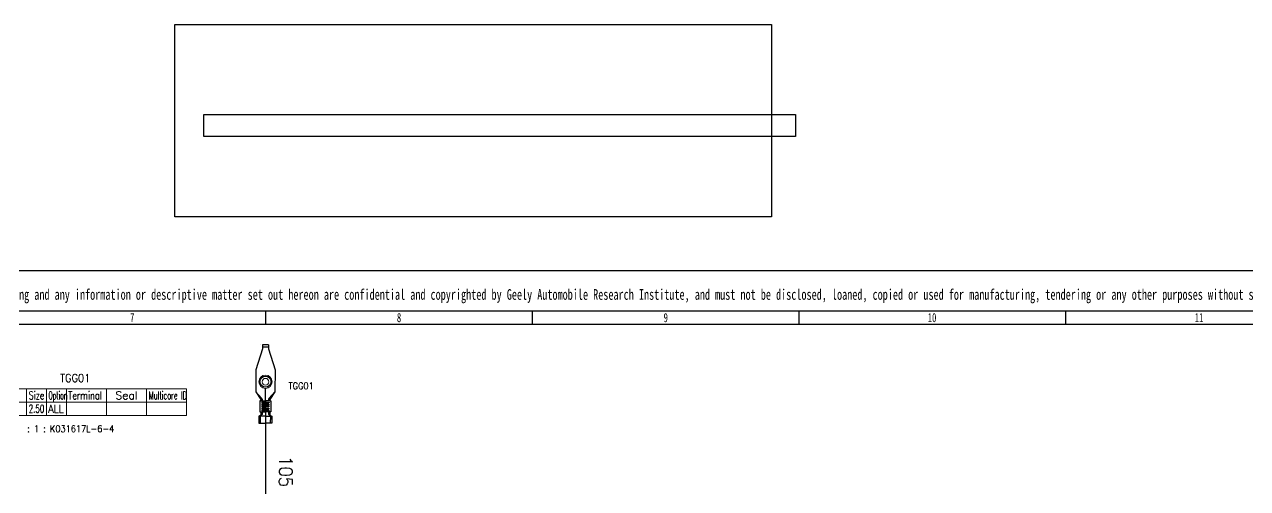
# Model space of a CAD drawing. Header units: inches. Extents: x 47316 to 59086, y 3141 to 11743.
# Drawn here: x 50892.5 to 51351, y 5073.1 to 5247.1 of the extents above; entities that cross this region are included whole.
import ezdxf

# ---------------------------------------------------------------- set-up
doc = ezdxf.new("R2010")
doc.units = ezdxf.units.IN
doc.header["$MEASUREMENT"] = 0
doc.layers.add('_BLACK_HOLE', color=7, linetype='Continuous')
doc.styles.add('MtX_@FangSong_GB2312', font='')
doc.styles.add('MtX_SimSun', font='')
doc.styles.get("Standard").update_dxf_attribs({"font": ''})
doc.styles.get('MtX_@FangSong_GB2312').set_extended_font_data('@FangSong_GB2312')
doc.styles.get('MtX_SimSun').set_extended_font_data('SimSun')
doc.styles.get('Standard').set_extended_font_data('SimSun')
doc.linetypes.add('_VH_UNTAPED', pattern='A,0.0001,[17,VeSys.shx,S=0.1,R=0,X=0,Y=0],-0.4', length=0.4001)

msp = doc.modelspace()

# ---------------------------------------------------------------- linework, layer by layer
at = {"color": 1, "lineweight": -3}
for p, q in [((50948.84, 5175.01), (50948.84, 5247.12)), ((50948.84, 5247.12), (51172.59, 5247.12)), ((51172.59, 5247.12), (51172.59, 5175.01)), ((50959.73, 5213.38), (51181.55, 5213.38)), ((50959.73, 5205.09), (50959.73, 5213.38)), ((51181.55, 5213.38), (51181.55, 5205.09)), ((51181.55, 5205.09), (50959.73, 5205.09)), ((51172.59, 5175.01), (50948.84, 5175.01))]:
    msp.add_line(p, q, dxfattribs=at)
at = {"color": 1, "lineweight": 30}
for p, q in [((50981.08, 5126.9), (50981.08, 5126.9)), ((50984.13, 5126.9), (50984.13, 5126.9))]:
    msp.add_line(p, q, dxfattribs=at)
at = {"color": 0, "lineweight": -3}
for p, q in [((50983.93, 5126.93), (50981.78, 5126.93)), ((50981.78, 5126.93), (50981.78, 5126.17)), ((50983.93, 5126.92), (50983.93, 5126.17)), ((50981.78, 5125.45), (50979.17, 5117.62)), ((50981.78, 5126.17), (50983.93, 5126.17)), ((50981.78, 5126.17), (50981.78, 5125.45)), ((50983.93, 5126.17), (50983.92, 5125.45)), ((50983.92, 5125.45), (50986.49, 5117.6)), ((50979.17, 5117.62), (50979.26, 5109.34)), ((50986.49, 5117.6), (50986.35, 5109.32)), ((50979.26, 5109.34), (50981.06, 5106.46)), ((50979.26, 5109.34), (50981.51, 5106.82)), ((50986.35, 5109.32), (50984.08, 5106.82)), ((50986.35, 5109.32), (50984.53, 5106.45)), ((50981.06, 5105.92), (50980.7, 5105.92)), ((50980.7, 5105.92), (50980.7, 5105.47)), ((50980.7, 5105.47), (50980.7, 5101.78)), ((50981.06, 5106.46), (50981.6, 5106.46)), ((50981.06, 5106.46), (50981.06, 5105.92)), ((50981.06, 5105.92), (50982.86, 5105.92)), ((50982.86, 5105.47), (50981.42, 5105.47)), ((50981.42, 5105.47), (50981.42, 5105.11)), ((50981.42, 5105.11), (50982.86, 5105.11)), ((50982.86, 5104.75), (50981.42, 5104.75)), ((50981.42, 5104.75), (50981.42, 5104.39)), ((50981.42, 5104.39), (50982.86, 5104.39)), ((50982.86, 5104.03), (50981.42, 5104.03)), ((50981.42, 5104.03), (50981.42, 5103.67)), ((50981.42, 5103.67), (50982.86, 5103.67)), ((50981.51, 5106.82), (50981.6, 5106.46)), ((50981.6, 5106.46), (50981.6, 5105.92)), ((50984.16, 5105.11), (50982.72, 5105.11)), ((50982.72, 5104.75), (50984.16, 5104.75)), ((50984.16, 5104.39), (50982.72, 5104.39)), ((50982.72, 5104.03), (50984.16, 5104.03)), ((50984.16, 5103.67), (50982.72, 5103.67)), ((50984.53, 5105.91), (50982.73, 5105.92)), ((50982.73, 5105.47), (50984.17, 5105.47)), ((50982.86, 5105.92), (50982.86, 5105.47)), ((50984.08, 5106.82), (50983.99, 5106.46)), ((50984.53, 5106.45), (50983.99, 5106.46)), ((50983.99, 5106.46), (50983.99, 5105.92)), ((50984.17, 5105.47), (50984.16, 5105.11)), ((50984.16, 5104.75), (50984.16, 5104.39)), ((50984.16, 5104.03), (50984.16, 5103.67)), ((50984.53, 5106.45), (50984.53, 5105.91)), ((50984.53, 5105.91), (50984.89, 5105.91)), ((50984.89, 5105.46), (50984.87, 5101.77)), ((50984.89, 5105.91), (50984.89, 5105.46)), ((50981.6, 5100.88), (50980.34, 5100.16)), ((50980.34, 5100.16), (50980.34, 5097.55)), ((50982.77, 5100.16), (50980.34, 5100.16)), ((50980.7, 5101.78), (50981.6, 5101.78)), ((50980.88, 5100.16), (50980.88, 5097.55)), ((50981.06, 5101.78), (50981.08, 5100.58)), ((50982.86, 5103.22), (50981.42, 5103.22)), ((50981.42, 5103.22), (50981.42, 5102.86)), ((50981.42, 5102.86), (50982.86, 5102.86)), ((50982.86, 5102.5), (50981.42, 5102.5)), ((50981.42, 5102.5), (50981.42, 5102.14)), ((50981.42, 5102.14), (50982.86, 5102.14)), ((50981.6, 5101.78), (50981.6, 5100.88)), ((50981.6, 5101.78), (50982.86, 5101.78)), ((50982.71, 5103.22), (50984.15, 5103.22)), ((50984.15, 5102.86), (50982.71, 5102.86)), ((50982.71, 5102.5), (50984.15, 5102.5)), ((50984.15, 5102.14), (50982.71, 5102.14)), ((50983.97, 5101.78), (50982.71, 5101.78)), ((50982.79, 5100.16), (50985.22, 5100.15)), ((50983.97, 5101.78), (50983.96, 5100.88)), ((50983.96, 5100.88), (50985.22, 5100.15)), ((50984.87, 5101.77), (50983.97, 5101.78)), ((50984.15, 5103.22), (50984.15, 5102.86)), ((50984.15, 5102.5), (50984.15, 5102.14)), ((50984.51, 5101.77), (50984.48, 5100.57)), ((50984.68, 5100.15), (50984.66, 5097.54)), ((50985.22, 5100.15), (50985.2, 5097.54)), ((50980.34, 5097.55), (50982.77, 5097.55)), ((50985.2, 5097.54), (50982.77, 5097.55))]:
    msp.add_line(p, q, dxfattribs=at)
at = {"color": 102, "linetype": 'Continuous', "lineweight": 15}
for p, q in [((50870.79, 5110.5), (50953.29, 5110.5)), ((50870.79, 5105.5), (50953.29, 5105.5)), ((50893.29, 5100.5), (50893.29, 5105.5)), ((50900.79, 5100.5), (50900.79, 5105.5)), ((50908.29, 5100.5), (50908.29, 5105.5)), ((50923.29, 5100.5), (50923.29, 5105.5)), ((50938.29, 5100.5), (50938.29, 5105.5))]:
    msp.add_line(p, q, dxfattribs=at)
at = {"color": 7, "linetype": 'Continuous', "lineweight": 15}
for p, q in [((50893.29, 5105.5), (50893.29, 5110.5)), ((50900.79, 5105.5), (50900.79, 5110.5)), ((50908.29, 5105.5), (50908.29, 5110.5)), ((50923.29, 5105.5), (50923.29, 5110.5)), ((50938.29, 5105.5), (50938.29, 5110.5)), ((50953.29, 5105.5), (50953.29, 5110.5))]:
    msp.add_line(p, q, dxfattribs=at)
at = {"color": 102, "linetype": 'Continuous', "lineweight": 15}
msp.add_lwpolyline([(50870.79, 5100.5), (50870.79, 5105.5), (50953.29, 5105.5), (50953.29, 5100.5)], close=True, dxfattribs=at)
at = {"color": 40, "linetype": 'Continuous', "lineweight": 15}
for radius in [2.5, 1.25]:
    msp.add_circle((50982.86, 5113.12), radius, dxfattribs=at)
at = {"color": 0, "lineweight": -3}
msp.add_circle((50982.86, 5113.12), 2.07, dxfattribs=at)
at = {"layer": '_BLACK_HOLE', "lineweight": -3}
for p, q in [((52045.93, 5154.67), (50262.93, 5154.67)), ((50282.93, 5139.67), (52025.93, 5139.67)), ((50982.93, 5134.67), (50982.93, 5139.67)), ((51082.93, 5134.67), (51082.93, 5139.67)), ((51182.93, 5134.67), (51182.93, 5139.67)), ((51282.93, 5134.67), (51282.93, 5139.67)), ((50282.93, 5134.67), (52025.93, 5134.67))]:
    msp.add_line(p, q, dxfattribs=at)
at = {"layer": '_BLACK_HOLE', "linetype": '_VH_UNTAPED', "lineweight": -3, "ltscale": 5}
msp.add_lwpolyline([(50982.93, 5064.42), (50982.93, 5095.65), (50982.87, 5110.62)], dxfattribs=at)

# ---------------------------------------------------------------- texts
at = {"color": 6, "linetype": 'Continuous', "lineweight": 20, "insert": (50905.87, 5116), "char_height": 3, "width": 12.6, "attachment_point": 1}
msp.add_mtext('\\Fromans.shx;\\W0.9000000000;\\T1.0000000000;\\o\\lTGG01', dxfattribs=at)
at = {"color": 21, "linetype": 'Continuous', "lineweight": 15, "attachment_point": 1}
for s, insert, char_height, width in [('\\Fromans.shx;\\W0.9000000000;\\T1.0000000000;\\o\\lTGG01', (50991.49, 5112.81), 2.5, 10.5), ('\\Fromans.shx;\\W0.6500000000;\\T1.0000000000;\\o\\l2.50', (50894.07, 5104.5), 3, 6.5)]:
    msp.add_mtext(s, dxfattribs=dict(at, insert=insert, char_height=char_height, width=width))
at = {"color": 7, "linetype": 'Continuous', "lineweight": 15, "char_height": 3, "attachment_point": 1}
for s, insert, width in [('\\Fromans.shx;\\W0.7222222222;\\T1.0000000000;\\o\\lSize', (50894.1, 5109.5), 6.5), ('\\Fromans.shx;\\W0.4595959596;\\T1.0000000000;\\o\\lOption', (50901.49, 5109.5), 6.5), ('\\Fromans.shx;\\W0.7480916031;\\T1.0000000000;\\o\\lTerminal', (50908.9, 5109.5), 14), ('\\Fromans.shx;\\W1.0000000000;\\T1.0000000000;\\o\\lSeal', (50926.58, 5109.5), 9.2857), ('\\Fromans.shx;\\W0.5185185185;\\T1.0000000000;\\o\\lMulticore ID', (50939.09, 5109.5), 14)]:
    msp.add_mtext(s, dxfattribs=dict(at, insert=insert, width=width))
at = {"color": 140, "linetype": 'Continuous', "lineweight": 15, "insert": (50901.42, 5104.5), "char_height": 3, "width": 6.5, "attachment_point": 1}
msp.add_mtext('\\Fromans.shx;\\W0.8750000000;\\T1.0000000000;\\o\\lALL', dxfattribs=at)
at = {"color": 42, "linetype": 'Continuous', "lineweight": 15, "insert": (50892.01, 5096.75), "char_height": 2.5, "width": 40.0714, "attachment_point": 1}
msp.add_mtext('\\Fromans.shx;\\W0.9000000000;\\T1.0000000000;\\o\\l : 1 : K031617L-6-4', dxfattribs=at)
at = {"layer": '_BLACK_HOLE', "lineweight": -3, "width": 0.7}
for s, height, style, p in [('This drawing and any information or descriptive matter set out hereon are confidential and copyrighted by Geely Automobile Research Institute, and must not be disclosed, loaned, copied or used for manufacturing, tendering or any other purposes without specific written consent.', 4, 'MtX_@FangSong_GB2312', (50871.4, 5143.85)), ('7', 3.4, 'MtX_SimSun', (50932.07, 5135.47)), ('8', 3.4, 'MtX_SimSun', (51032.11, 5135.47)), ('9', 3.4, 'MtX_SimSun', (51132.1, 5135.47)), ('10', 3.4, 'MtX_SimSun', (51231.12, 5135.47)), ('11', 3.4, 'MtX_SimSun', (51331.21, 5135.47))]:
    msp.add_text(s, height=height, dxfattribs=dict(at, style=style)).set_placement(p)
at = {"layer": '_BLACK_HOLE', "color": 7, "linetype": '_VH_UNTAPED', "lineweight": 18, "ltscale": 5, "insert": (50992.93, 5085.18), "char_height": 5, "width": 12.8571, "attachment_point": 1, "rotation": 270}
msp.add_mtext('\\Fromans.shx;\\W0.9000000000;\\T1.0000000000;\\o\\l105', dxfattribs=at)

doc.saveas('drawing.dxf')
